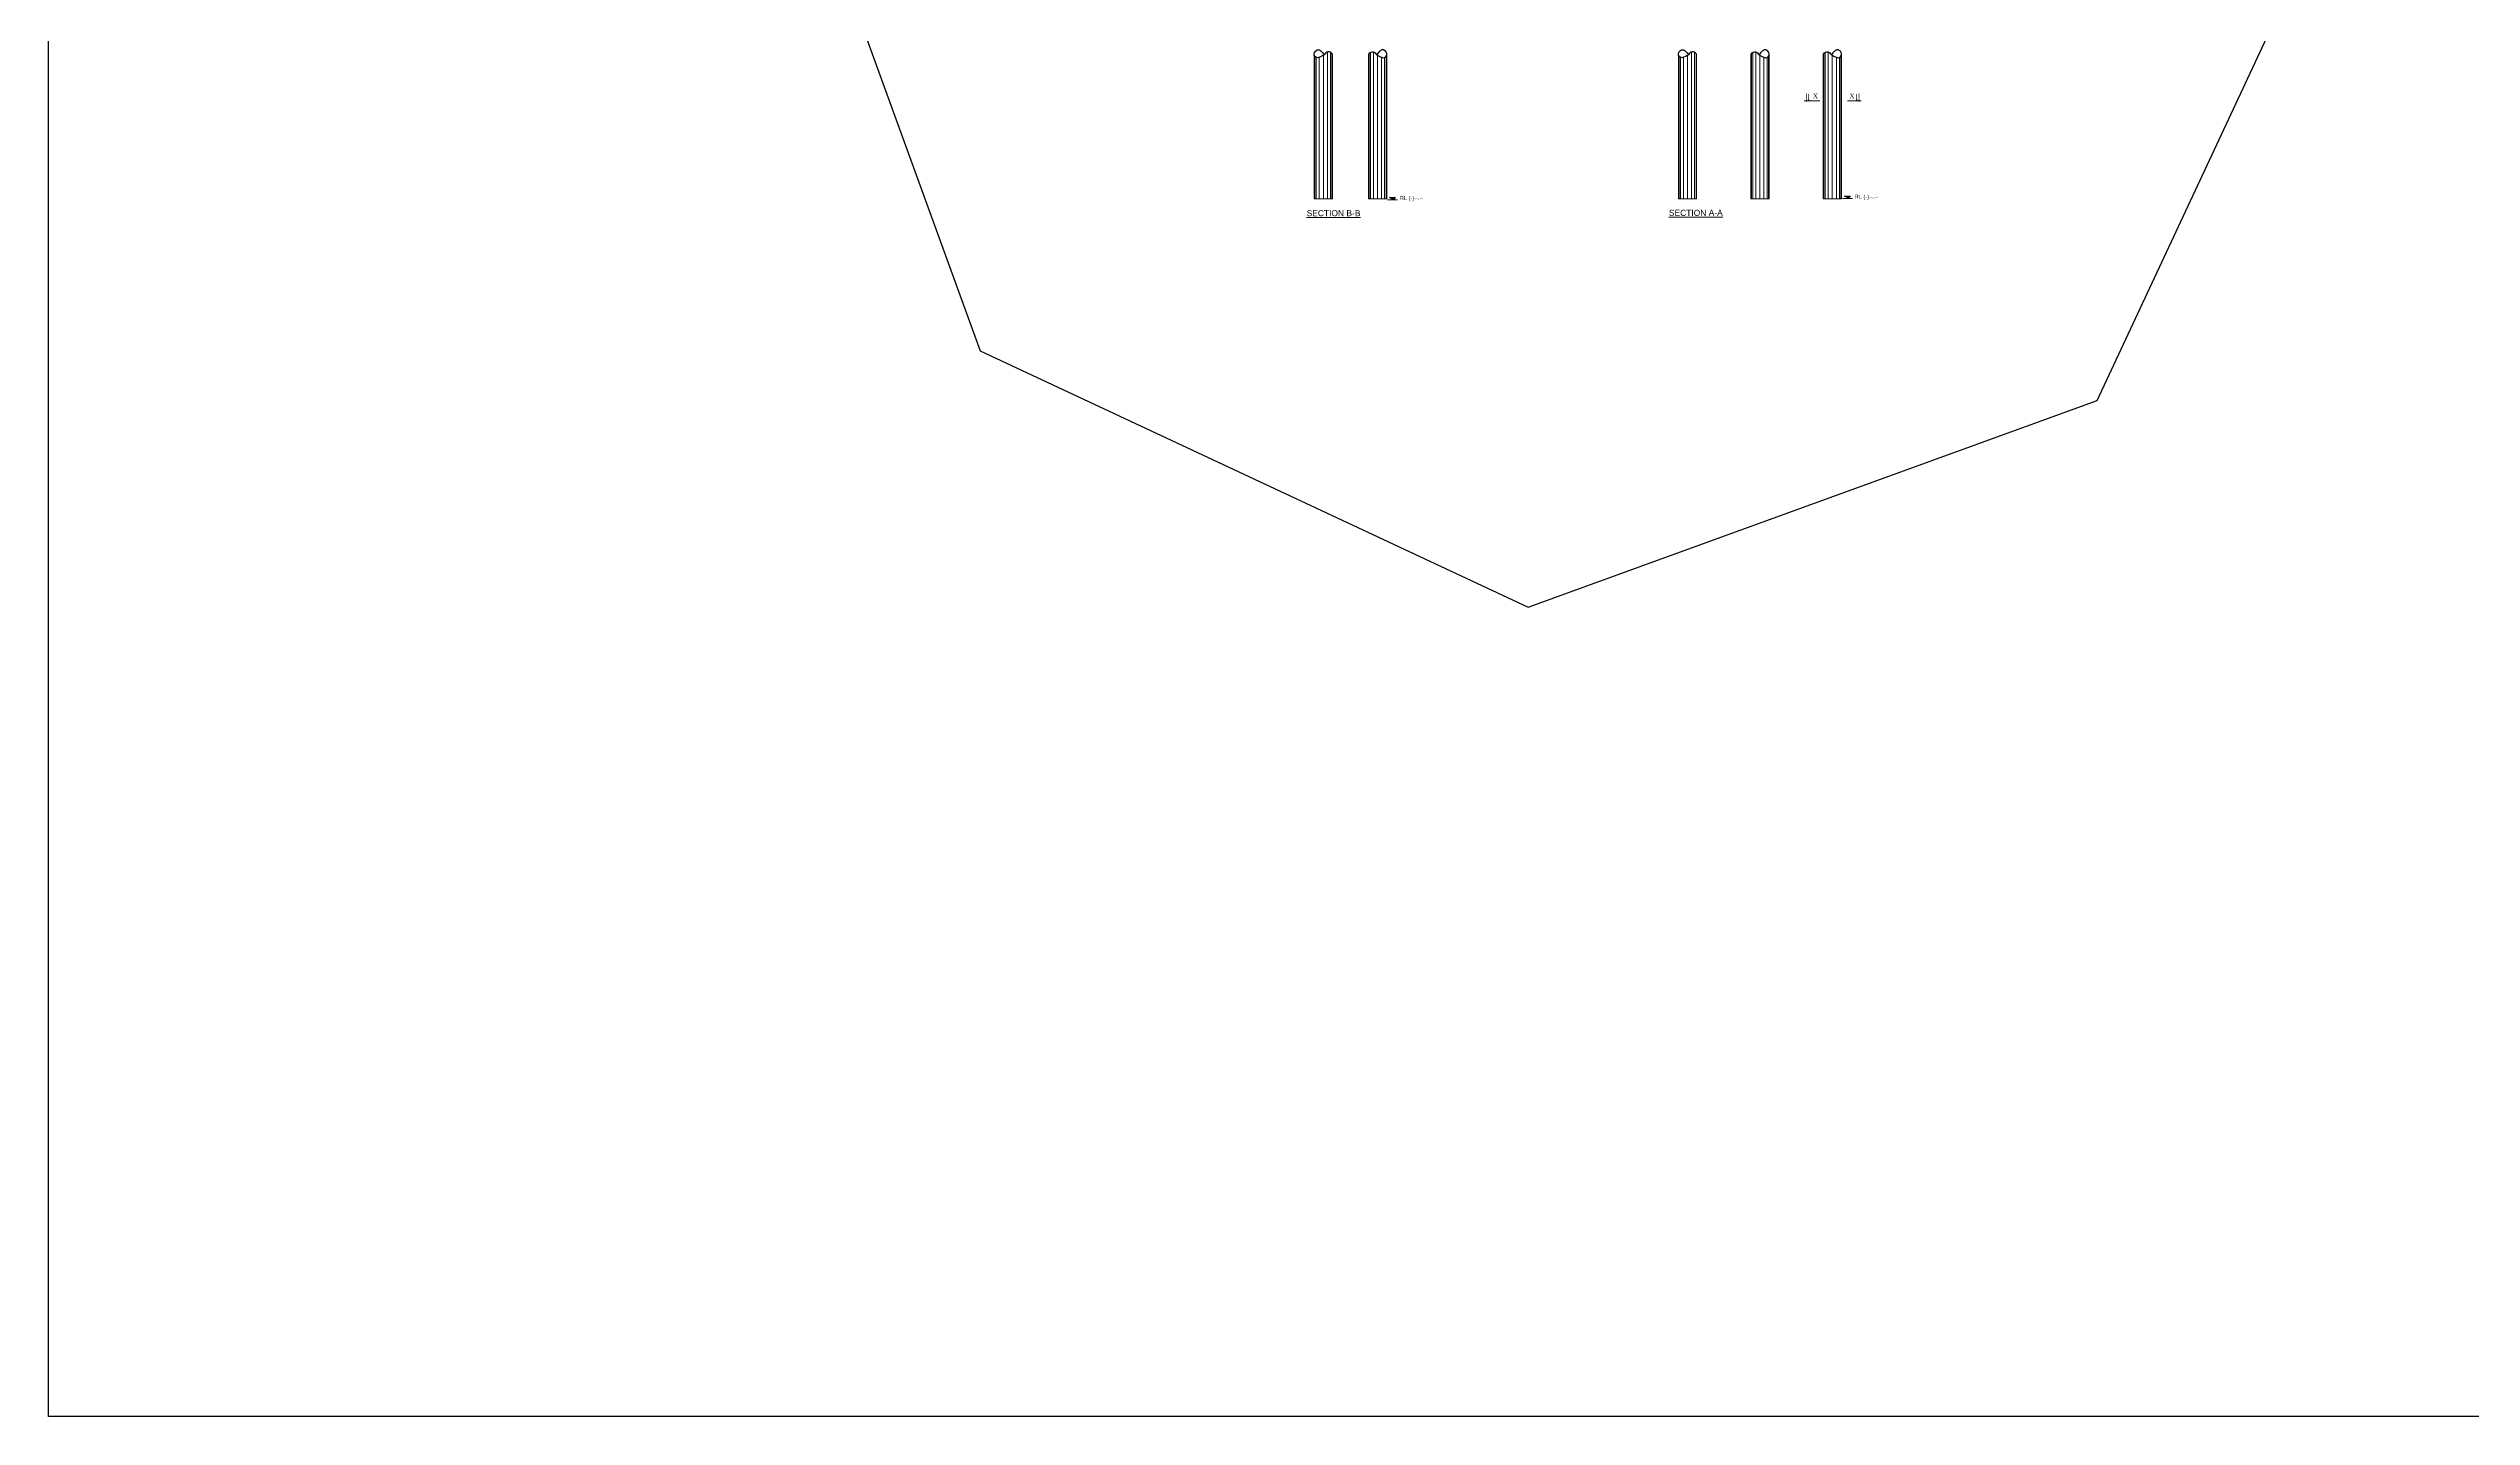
# Model space of a CAD drawing. Header units: millimetres. Extents: x -684453 to 35267, y -286696 to 273430.
# Drawn here: x -448752 to -328212, y -286696 to -218619 of the extents above; entities that cross this region are included whole.
import ezdxf

# ---------------------------------------------------------------- set-up
doc = ezdxf.new("R2010")
doc.units = ezdxf.units.MM
for name, color, linetype, lineweight in [('dim', 4, 'Continuous', 25), ('Dimision', 4, 'Continuous', 9), ('hatch', 65, 'Continuous', 9), ('Pile', 11, 'Continuous', 15), ('Pire Line', 11, 'Continuous', 25), ('Text', 7, 'Continuous', 15)]:
    doc.layers.add(name, color=color, linetype=linetype, lineweight=lineweight)
doc.styles.add('ROMANS', font='arial.ttf', dxfattribs={"height": 200})
doc.styles.get("Standard").update_dxf_attribs({"font": 'times.ttf'})
doc.linetypes.add('BATTING', pattern='A,0.00254,-2.54,[134,ltypeshp.shx,S=2.54,R=0,X=-2.54,Y=0],-5.08,[134,ltypeshp.shx,S=2.54,R=180,X=2.54,Y=0],-2.54', length=10.16254)

msp = doc.modelspace()

# ---------------------------------------------------------------- hatches: boundary and pattern name
at = {"layer": 'Dimision', "ltscale": 5}
for points in [[(-381947.6, -226043.5), (-381735.5, -226043.5), (-381841.6, -226149.5)], [(-359319.8, -225974.6), (-359107.7, -225974.6), (-359213.7, -226080.6)]]:
    msp.add_hatch(color=256, dxfattribs=at).paths.add_polyline_path(points)
at = {"layer": 'Text'}
for points in [[(-361189.2, -221167.3, 1), (-361189.2, -221203.2, 1)], [(-358798.2, -221167.3, -1), (-358798.2, -221203.2, -1)]]:
    msp.add_hatch(color=256, dxfattribs=at).paths.add_polyline_path(points)

# ---------------------------------------------------------------- linework, layer by layer
at = {"ltscale": 0.25}
msp.add_lwpolyline([(-448752, -143445.8), (-207672.5, -143445.8), (-207672.5, -286695.7), (-448752, -286695.7)], close=True, dxfattribs=at)
at = {"layer": 'dim', "ltscale": 30}
for points in [[(-384880.5, -218902.5), (-384904, -218879.2), (-385101.6, -218782.6), (-385293.9, -218930.7), (-385529.4, -219057.8), (-385620.1, -219079.9), (-385780.5, -218947), (-385677.3, -218716.2), (-385581.5, -218687.6), (-385431.8, -218761.5), (-385293.9, -218930.7)], [(-383080.5, -218902.5), (-383056.9, -218879.2), (-382859.3, -218782.6), (-382667, -218930.7), (-382431.5, -219057.8), (-382340.8, -219079.9), (-382180.5, -218947), (-382283.6, -218716.2), (-382379.5, -218687.6), (-382529.2, -218761.5), (-382667, -218930.7)], [(-366760.5, -218902.5), (-366784, -218879.2), (-366981.7, -218782.5), (-367173.9, -218930.7), (-367409.5, -219057.8), (-367500.2, -219079.9), (-367660.5, -218947), (-367557.4, -218716.1), (-367461.5, -218687.6), (-367311.8, -218761.5), (-367173.9, -218930.7)], [(-364060.5, -218902.5), (-364037, -218879.2), (-363839.3, -218782.5), (-363647.1, -218930.7), (-363411.5, -219057.8), (-363320.9, -219079.9), (-363160.5, -218947), (-363263.7, -218716.1), (-363359.5, -218687.6), (-363509.2, -218761.5), (-363647.1, -218930.7)], [(-360460.5, -218902.5), (-360437, -218879.2), (-360239.3, -218782.5), (-360047.1, -218930.7), (-359811.5, -219057.8), (-359720.9, -219079.9), (-359560.5, -218947), (-359663.7, -218716.1), (-359759.5, -218687.6), (-359909.2, -218761.5), (-360047.1, -218930.7)]]:
    msp.add_spline(points, degree=3, dxfattribs=at)
at = {"layer": 'Dimision', "ltscale": 5}
for p, q in [((-381638.4, -226149.5), (-382135.2, -226149.5)), ((-359010.5, -226080.6), (-359507.4, -226080.6))]:
    msp.add_line(p, q, dxfattribs=at)
for points in [[(-382047.6, -226043.5), (-381735.5, -226043.5), (-381841.6, -226149.5)], [(-359419.8, -225974.6), (-359107.7, -225974.6), (-359213.7, -226080.6)]]:
    msp.add_lwpolyline(points, close=True, dxfattribs=at)
at = {"layer": 'hatch', "ltscale": 3}
for p, q in [((-385755.5, -226104.3), (-385755.5, -219032.8)), ((-385680.5, -226104.3), (-385680.5, -219066.2)), ((-385680.5, -226104.3), (-385680.5, -219083.1)), ((-385530.5, -226104.3), (-385530.5, -219058.1)), ((-385330.5, -226104.3), (-385330.5, -218960.7)), ((-385330.5, -226104.3), (-385330.5, -218960.7)), ((-385330.5, -226104.3), (-385330.5, -218960.7)), ((-385330.5, -226104.3), (-385330.5, -218960.7)), ((-385130.5, -226104.3), (-385130.5, -218790.4)), ((-384980.5, -226104.3), (-384980.5, -218818.9)), ((-384905.5, -226104.3), (-384905.5, -218877.8)), ((-383055.5, -226104.3), (-383055.5, -218877.8)), ((-382980.5, -226104.3), (-382980.5, -218818.9)), ((-382830.5, -226104.3), (-382830.5, -218790.4)), ((-382630.5, -226104.3), (-382630.5, -218960.7)), ((-382630.5, -226104.3), (-382630.5, -218960.7)), ((-382630.5, -226104.3), (-382630.5, -218960.7)), ((-382630.5, -226104.3), (-382630.5, -218960.7)), ((-382430.5, -226104.3), (-382430.5, -219058.1)), ((-382280.5, -226104.3), (-382280.5, -219066.2)), ((-382280.5, -226104.3), (-382280.5, -219083.1)), ((-382205.5, -226104.3), (-382205.5, -219032.8)), ((-367635.5, -226104.3), (-367635.5, -219032.8)), ((-367560.5, -226104.3), (-367560.5, -219066.2)), ((-367560.5, -226104.3), (-367560.5, -219083.1)), ((-367410.5, -226104.3), (-367410.5, -219058.1)), ((-367210.5, -226104.3), (-367210.5, -218960.7)), ((-367210.5, -226104.3), (-367210.5, -218960.7)), ((-367210.5, -226104.3), (-367210.5, -218960.7)), ((-367210.5, -226104.3), (-367210.5, -218960.7)), ((-367010.5, -226104.3), (-367010.5, -218790.4)), ((-366860.5, -226104.3), (-366860.5, -218818.9)), ((-366785.5, -226104.3), (-366785.5, -218877.8)), ((-364035.5, -226104.3), (-364035.5, -218877.8)), ((-363960.5, -226104.3), (-363960.5, -218818.9)), ((-363810.5, -226104.3), (-363810.5, -218790.4)), ((-363610.5, -226104.3), (-363610.5, -218960.7)), ((-363610.5, -226104.3), (-363610.5, -218960.7)), ((-363610.5, -226104.3), (-363610.5, -218960.7)), ((-363610.5, -226104.3), (-363610.5, -218960.7)), ((-363410.5, -226104.3), (-363410.5, -219058.1)), ((-363260.5, -226104.3), (-363260.5, -219066.2)), ((-363260.5, -226104.3), (-363260.5, -219083.1)), ((-363185.5, -226104.3), (-363185.5, -219032.8)), ((-360435.5, -226104.3), (-360435.5, -218877.8)), ((-360360.5, -226104.3), (-360360.5, -218818.9)), ((-360210.5, -226104.3), (-360210.5, -218790.4)), ((-360010.5, -226104.3), (-360010.5, -218960.7)), ((-360010.5, -226104.3), (-360010.5, -218960.7)), ((-360010.5, -226104.3), (-360010.5, -218960.7)), ((-360010.5, -226104.3), (-360010.5, -218960.7)), ((-359810.5, -226104.3), (-359810.5, -219058.1)), ((-359660.5, -226104.3), (-359660.5, -219066.2)), ((-359660.5, -226104.3), (-359660.5, -219083.1)), ((-359585.5, -226104.3), (-359585.5, -219032.8))]:
    msp.add_line(p, q, dxfattribs=at)
at = {"layer": 'Pile', "ltscale": 3}
for p, q in [((-385780.5, -218930.5), (-385780.5, -226104.3)), ((-384880.5, -226104.3), (-384880.5, -218902.5)), ((-384880.5, -219119), (-384880.5, -226104.3)), ((-383080.5, -226104.3), (-383080.5, -218902.5)), ((-383080.5, -219119), (-383080.5, -226104.3)), ((-382180.5, -218930.5), (-382180.5, -226104.3)), ((-367660.5, -218930.5), (-367660.5, -226104.3)), ((-366760.5, -226104.3), (-366760.5, -218902.5)), ((-366760.5, -219119), (-366760.5, -226104.3)), ((-364060.5, -226104.3), (-364060.5, -218902.5)), ((-364060.5, -219119), (-364060.5, -226104.3)), ((-363160.5, -218930.5), (-363160.5, -226104.3)), ((-360460.5, -226104.3), (-360460.5, -218902.5)), ((-360460.5, -219119), (-360460.5, -226104.3)), ((-359560.5, -218930.5), (-359560.5, -226104.3)), ((-384880.5, -226104.3), (-385780.5, -226104.3)), ((-383080.5, -226104.3), (-382180.5, -226104.3)), ((-366760.5, -226104.3), (-367660.5, -226104.3)), ((-364060.5, -226104.3), (-363160.5, -226104.3)), ((-360460.5, -226104.3), (-359560.5, -226104.3))]:
    msp.add_line(p, q, dxfattribs=at)
at = {"layer": 'Pire Line', "color": 2, "linetype": 'BATTING', "ltscale": 150}
msp.add_lwpolyline([(-346844, -236143.7), (-334099.9, -208872.1), (-344372.5, -180576.8), (-371644.1, -167832.7), (-399939.4, -178105.3), (-412683.5, -205376.9), (-402411, -233672.2), (-375139.3, -246416.3)], close=True, dxfattribs=at)
at = {"layer": 'Text'}
for p, q in [((-360633.9, -221233.4), (-361418, -221233.4)), ((-359253.5, -221233.4), (-358569.3, -221233.4))]:
    msp.add_line(p, q, dxfattribs=at)
at = {"layer": 'Text', "const_width": 35.9}
for points in [[(-361299.4, -221288.2), (-361299.4, -220845.9)], [(-361189.2, -221139.7), (-361189.2, -220890.2)], [(-358798.2, -221139.7), (-358798.2, -220890.2)], [(-358688, -221288.2), (-358688, -220845.9)]]:
    msp.add_lwpolyline(points, dxfattribs=at)
at = {"layer": 'Text'}
for centre in [(-361189.2, -221185.2), (-358798.2, -221185.2)]:
    msp.add_circle(centre, 17.9, dxfattribs=at)

# ---------------------------------------------------------------- texts
for p in [(-360970.1, -221098.5), (-359155.1, -221098.5)]:
    msp.add_text('X', height=224.2, dxfattribs=at).set_placement(p)
at = {"layer": 'Text', "style": 'ROMANS'}
for s, height, p in [('RL (-)--.--', 200, (-381525.1, -226166.2)), ('RL (-)--.--', 200, (-358897.2, -226097.3)), ('%%USECTION B-B', 300, (-386162.8, -226965.4)), ('%%USECTION A-A', 300, (-368140.4, -226948.9))]:
    msp.add_text(s, height=height, dxfattribs=at).set_placement(p)

doc.saveas('drawing.dxf')
